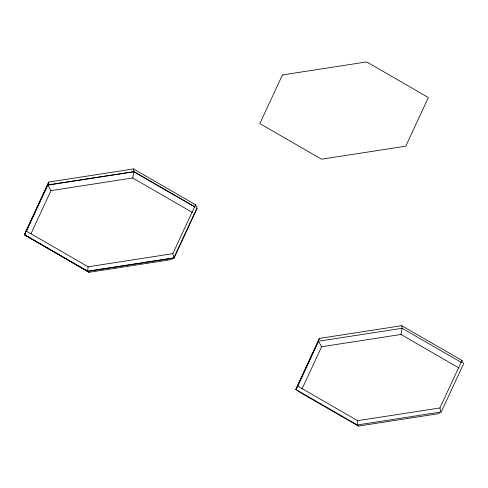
<?xml version="1.0" encoding="UTF-8"?>
<svg xmlns="http://www.w3.org/2000/svg" width="488" height="488" viewBox="0 0 488 488"><rect width="100%" height="100%" fill="white"/><g stroke="black" fill="none" stroke-linecap="round" stroke-linejoin="round"><path stroke-width="0.73" d="M87.663 271.395L88.114 266.771L26.09 230.958L48.794 182.036L133.523 168.933L195.548 204.74L197.237 208.132L174.082 258.03L87.663 271.395L24.4 234.874L26.09 230.958M357.204 425.182L357.643 420.686L297.412 385.916L319.457 338.41L401.734 325.685L461.959 360.455L463.6 363.749L441.115 412.195L439.914 407.962L461.959 360.455M31.012 233.691L51.002 190.619L132.712 177.98L133.883 171.8L194.919 207.034M301.932 389.137L321.604 346.748L400.947 334.469L402.082 328.467M24.4 234.874L48.794 182.036M297.412 385.916L295.771 389.711L319.457 338.41M25.571 235.362L24.754 234.801L25.711 232.733M26.352 231.355L47.812 185.111L133.883 171.8M174.082 258.03L172.844 253.662L195.548 204.74M25.84 235.551L88.926 272.328L170.635 259.689L173.826 257.865L196.884 208.175L196.615 208.443M296.112 389.644L357.295 424.969L440.865 412.037L437.766 413.812L358.424 426.085L300.346 392.553L296.112 389.644L318.505 341.399L321.604 346.748M47.556 184.976L133.974 171.611L195.261 206.991M88.114 266.771L172.844 253.662M24.754 234.801L87.755 271.175L173.826 257.865M318.255 341.264L402.173 328.284L461.642 362.621M357.643 420.686L439.914 407.962M132.712 177.98L192.528 212.518M400.947 334.469L459.025 368.007M357.295 424.969L358.424 426.085M87.755 271.175L88.926 272.328M47.812 185.111L51.002 190.619M401.734 325.685L402.173 328.284M133.523 168.933L133.974 171.611M282.418 74.951L259.842 123.592L321.525 159.204L405.784 146.168L428.36 97.527L366.677 61.915L282.418 74.951"/></g></svg>
